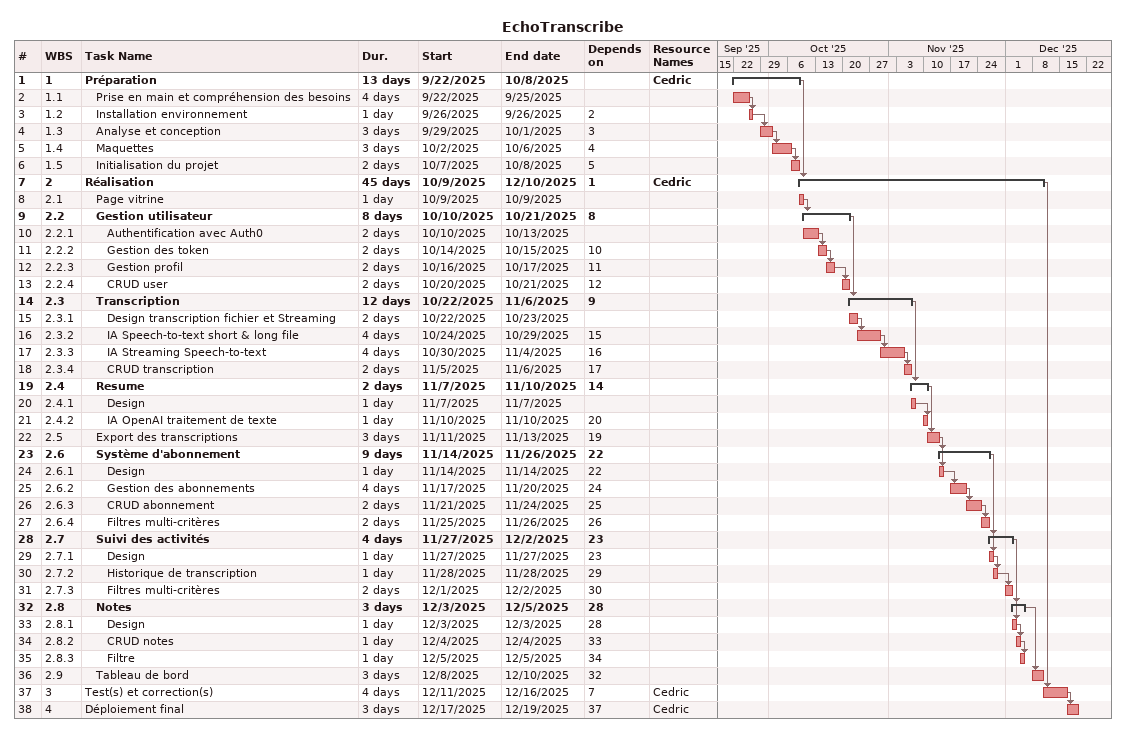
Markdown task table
EchoTranscribe

| ID | WBS | Task | Duration | Start | Finish | Predecessors | Resources |
|---|---|---|---|---|---|---|---|
| 1 | 1 | **Préparation** | 13d | 2025-09-22 | 2025-10-08 |  | Cedric |
| 2 | 1.1 | Prise en main et compréhension des besoins | 4d | 2025-09-22 | 2025-09-25 |  |  |
| 3 | 1.2 | Installation environnement | 1d | 2025-09-26 | 2025-09-26 | 2 |  |
| 4 | 1.3 | Analyse et conception | 3d | 2025-09-29 | 2025-10-01 | 3 |  |
| 5 | 1.4 | Maquettes | 3d | 2025-10-02 | 2025-10-06 | 4 |  |
| 6 | 1.5 | Initialisation du projet | 2d | 2025-10-07 | 2025-10-08 | 5 |  |
| 7 | 2 | **Réalisation** | 45d | 2025-10-09 | 2025-12-10 | 1 | Cedric |
| 8 | 2.1 | Page vitrine | 1d | 2025-10-09 | 2025-10-09 |  |  |
| 9 | 2.2 | **Gestion utilisateur** | 8d | 2025-10-10 | 2025-10-21 | 8 |  |
| 10 | 2.2.1 | Authentification avec Auth0 | 2d | 2025-10-10 | 2025-10-13 |  |  |
| 11 | 2.2.2 | Gestion des token | 2d | 2025-10-14 | 2025-10-15 | 10 |  |
| 12 | 2.2.3 | Gestion profil | 2d | 2025-10-16 | 2025-10-17 | 11 |  |
| 13 | 2.2.4 | CRUD user | 2d | 2025-10-20 | 2025-10-21 | 12 |  |
| 14 | 2.3 | **Transcription** | 12d | 2025-10-22 | 2025-11-06 | 9 |  |
| 15 | 2.3.1 | Design transcription fichier et Streaming | 2d | 2025-10-22 | 2025-10-23 |  |  |
| 16 | 2.3.2 | IA Speech-to-text short & long file | 4d | 2025-10-24 | 2025-10-29 | 15 |  |
| 17 | 2.3.3 | IA Streaming Speech-to-text | 4d | 2025-10-30 | 2025-11-04 | 16 |  |
| 18 | 2.3.4 | CRUD transcription | 2d | 2025-11-05 | 2025-11-06 | 17 |  |
| 19 | 2.4 | **Resume** | 2d | 2025-11-07 | 2025-11-10 | 14 |  |
| 20 | 2.4.1 | Design | 1d | 2025-11-07 | 2025-11-07 |  |  |
| 21 | 2.4.2 | IA OpenAI traitement de texte | 1d | 2025-11-10 | 2025-11-10 | 20 |  |
| 22 | 2.5 | Export des transcriptions | 3d | 2025-11-11 | 2025-11-13 | 19 |  |
| 23 | 2.6 | **Système d'abonnement** | 9d | 2025-11-14 | 2025-11-26 | 22 |  |
| 24 | 2.6.1 | Design | 1d | 2025-11-14 | 2025-11-14 | 22 |  |
| 25 | 2.6.2 | Gestion des abonnements | 4d | 2025-11-17 | 2025-11-20 | 24 |  |
| 26 | 2.6.3 | CRUD abonnement | 2d | 2025-11-21 | 2025-11-24 | 25 |  |
| 27 | 2.6.4 | Filtres multi-critères | 2d | 2025-11-25 | 2025-11-26 | 26 |  |
| 28 | 2.7 | **Suivi des activités** | 4d | 2025-11-27 | 2025-12-02 | 23 |  |
| 29 | 2.7.1 | Design | 1d | 2025-11-27 | 2025-11-27 | 23 |  |
| 30 | 2.7.2 | Historique de transcription | 1d | 2025-11-28 | 2025-11-28 | 29 |  |
| 31 | 2.7.3 | Filtres multi-critères | 2d | 2025-12-01 | 2025-12-02 | 30 |  |
| 32 | 2.8 | **Notes** | 3d | 2025-12-03 | 2025-12-05 | 28 |  |
| 33 | 2.8.1 | Design | 1d | 2025-12-03 | 2025-12-03 | 28 |  |
| 34 | 2.8.2 | CRUD notes | 1d | 2025-12-04 | 2025-12-04 | 33 |  |
| 35 | 2.8.3 | Filtre | 1d | 2025-12-05 | 2025-12-05 | 34 |  |
| 36 | 2.9 | Tableau de bord | 3d | 2025-12-08 | 2025-12-10 | 32 |  |
| 37 | 3 | Test(s) et correction(s) | 4d | 2025-12-11 | 2025-12-16 | 7 | Cedric |
| 38 | 4 | Déploiement final | 3d | 2025-12-17 | 2025-12-19 | 37 | Cedric |
